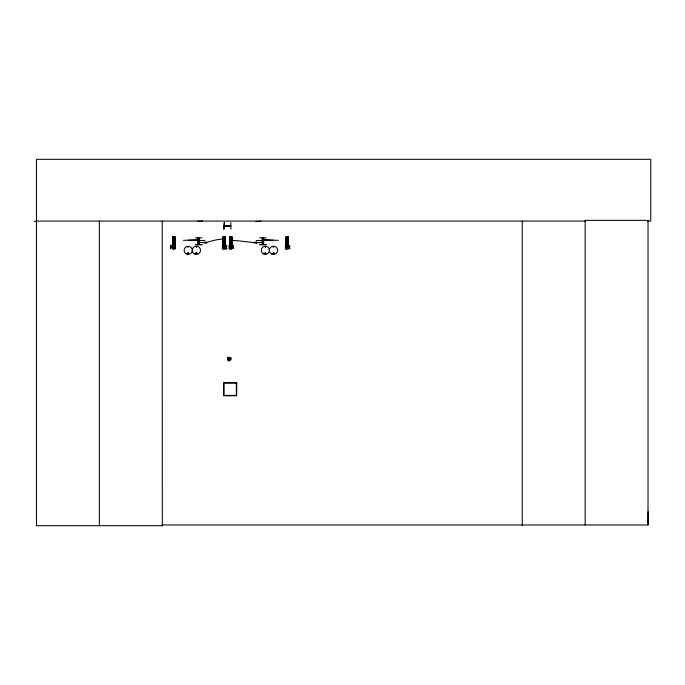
<?xml version="1.0" encoding="UTF-8"?>
<svg xmlns="http://www.w3.org/2000/svg" width="685" height="685" viewBox="0 0 685 685"><rect width="100%" height="100%" fill="white"/><g stroke="black" fill="none" stroke-linecap="round" stroke-linejoin="round"><path stroke-width="1.03" d="M647.548 221.075L650.75 221.075L650.75 159.314L36.459 159.314L36.459 525.686L162.311 525.686L162.225 524.967L648.019 524.967L648.113 511.721M187.853 246.908C188.855 245.727 188.272 248.253 187.93 246.746M187.579 253.364C189.223 251.249 188.555 255.659 187.639 253.21M188.589 253.467C187.716 251.772 187.801 254.991 188.64 253.253M196.047 246.814L196.706 247.088L196.115 246.746M196.775 253.467C196.158 251.763 195.687 254.854 196.835 253.364M264.872 253.364C266.465 252.046 264.821 255.034 265.121 253.03M265.66 247.002L264.967 246.814L265.6 247.071M265.883 253.518C264.393 251.104 265.061 255.813 265.866 253.048M273.144 246.908L273.846 246.814L273.187 246.994M273.109 253.364C274.668 252.106 272.947 254.983 273.306 253.03M274.086 253.364C271.859 255.205 274.231 251.01 273.794 253.878M229.03 360.104L229.192 359.145L228.079 358.76L228.336 358.212L229.98 358.067L230.374 359.163L229.629 360.053L228.482 359.856L228.079 358.76M229.192 359.145L229.432 357.818M195.841 253.048C196.312 255.531 197.64 251.9 195.978 252.945M198.984 240.795L198.436 240.837L198.53 241.522M262.578 240.932L263.305 240.932M229.261 358.777L228.131 359.36M228.482 359.856L229.107 359.103M229.347 358.82L229.98 358.067M287.734 247.088L289.712 245.307L289.712 248.766L289.267 247.576L286.107 247.568M224.885 248.287C226.273 247.859 227.103 244.759 224.988 245.941M229.406 358.897L230.323 358.563M231.641 245.376C234.416 244.588 232.754 246.805 233.628 247.893A1.079 1.079 0 0 1 233.345 248.45L231.547 248.552M224.963 245.444C227.394 244.297 227.214 247.764 225.322 248.372L227.018 248.766L222.36 248.766L222.36 245.307C224.663 244.28 225.356 247.987 222.822 247.482L222.822 248.766M198.984 241.522L198.393 241.385M230.691 226.084L224.115 226.452L226.898 226.093M174.033 248.381L174.076 248.133M173.254 245.795L174.324 245.307L174.324 248.424L174.94 248.424M34.25 221.332L36.459 221.323M36.459 221.075L585.144 221.075M200.148 221.443L197.828 221.075M256.044 221.443L258.399 221.443M230.828 222.634L230.922 229.175M224.346 225.793L230.828 225.793M225.433 248.766L225.451 236.942L224.68 236.942L224.689 248.766M231.316 236.942L232.087 236.942L232.035 248.766L229.055 248.698L229.055 245.239C231.35 244.202 232.044 247.919 229.509 247.405M172.646 236.95L174.992 236.95L174.94 248.775M229.569 236.95L229.612 248.775L229.561 236.95L231.915 236.95L231.915 248.766M195.49 237.798L202.032 237.883M259.666 237.798L266.217 237.892M172.808 238.149L174.992 238.149M223.096 238.149L225.279 238.149M229.732 238.149L231.915 238.149M286.107 238.149L288.291 238.149M172.808 238.954L174.992 238.954M223.096 238.954L225.279 238.954M229.732 238.954L231.915 238.954M286.107 238.954L288.291 238.954M198.958 240.024L188.229 240.247M172.808 240.152L174.992 240.152M223.096 240.152L225.279 240.152M231.915 240.152L229.732 240.152A63.183 8.143 9 0 1 255.111 242.833M286.107 240.152L288.291 240.152M183.486 240.324L198.958 239.956M278.23 240.324L262.757 239.956L273.486 240.255M192.065 240.461L204.883 240.461M256.25 240.469L269.068 240.469M198.393 240.795L199.104 240.863M262.578 240.795L263.305 240.795M198.393 241.069L199.121 241.069M262.578 241.069L263.305 241.069M172.808 241.223L174.992 241.223M223.087 241.223L225.271 241.223M229.732 241.223L231.915 241.223M286.099 241.223L288.282 241.223M198.393 241.248L199.121 241.248M262.578 241.257L263.305 241.257M198.393 241.522L199.121 241.522M262.578 241.522L263.305 241.522M172.808 242.421L174.992 242.421M205.149 242.43L199.686 242.43L205.149 242.798M223.087 242.421L225.271 242.421M229.732 242.421L231.915 242.421M256.567 242.43L262.021 242.43L256.567 242.798M286.099 242.421L288.282 242.421M198.068 242.524L199.686 242.524M262.021 242.524L263.639 242.524M198.068 242.704L199.686 242.704M262.021 242.704L263.639 242.704M195.49 244.528L202.032 244.528M259.666 244.528L266.217 244.528M195.49 244.768L202.032 244.793M259.666 244.768L266.217 244.802M229.509 245.632L230.759 246.292L229.509 247.011M231.641 245.872L232.934 245.675L232.258 247.011L233.183 247.636L232.746 248.321L231.581 248.064M173.254 246.103L173.879 246.103L173.879 248.424L173.254 248.424M172.808 247.568L174.992 247.568M223.096 247.568L225.279 247.568M229.732 247.568L231.915 247.568M172.449 247.91L175.36 247.91M222.728 247.91L225.639 247.91M229.364 247.91L232.275 247.91M285.739 247.91L288.65 247.91M172.449 247.996L175.36 247.996M222.728 247.996L225.639 247.996M229.364 247.996L232.275 247.996M285.739 247.996L288.65 247.996M175.163 248.766L172.646 248.775L172.697 236.95M196.492 252.988L196.013 253.467M229.415 358.991L230.374 359.163M263.168 240.795L263.22 241.437L262.578 241.385M228.336 358.212L229.09 358.846M229.372 359.086L230.117 359.711M228.833 357.87L229.167 358.786M229.295 359.137L229.629 360.053M648.019 524.967L648.019 220.364L585.144 220.364L585.144 524.967M522.261 221.075L522.261 525.686M288.291 248.766L288.308 236.942L285.936 236.95L285.936 248.775M288.12 236.942L288.12 248.766M287.983 236.942L288.025 248.766M287.888 236.942L287.863 248.766M287.691 248.766L287.7 236.942L288.462 236.942L288.453 248.766L285.371 248.766L285.371 245.307C287.666 244.28 288.368 247.987 285.833 247.482L285.833 248.766M286.707 236.95L286.647 248.775M286.51 236.95L286.527 248.775M286.373 236.95L286.416 248.775M286.364 236.95L286.227 248.775M286.107 236.95L286.125 248.775M263.639 237.892L263.665 244.434M263.4 244.434L263.4 237.892L263.305 244.434M262.578 237.892L262.535 244.434M262.483 237.892L262.483 244.434M262.218 237.892L262.244 244.434M260.899 221.075L258.861 221.443M256.567 241.796L256.567 243.432M255.111 241.796L255.111 243.432M231.795 236.942L231.744 248.766M231.607 236.942L231.65 248.766M231.513 236.942L231.487 248.766M231.376 236.942L231.316 248.766M230.323 236.95L230.331 248.775M230.16 236.95L230.28 248.775M230.134 248.775L229.997 236.95L229.903 248.775M229.732 236.95L229.715 248.775M229.107 226.093L227.42 226.093M225.391 236.942L225.296 248.766L225.271 236.942L222.925 236.95L222.933 248.775M225.023 236.942L225.108 248.766M224.885 248.766L224.868 236.942L224.731 248.766M223.695 236.95L223.635 248.775L223.498 236.95M223.353 236.95L223.404 248.775M223.216 236.95L223.259 248.775M223.096 236.95L223.113 248.775M206.605 241.796L206.605 243.432M205.149 241.796L205.149 243.432M202.477 221.075L200.791 221.075M199.455 237.883L199.489 244.434M199.215 237.883L199.215 244.434M199.121 237.883L199.121 244.434M198.393 244.434L198.35 237.883L198.307 244.434M198.034 237.883L198.034 244.434M175.112 248.766L175.163 236.942L174.401 236.942L174.452 248.766M174.821 236.942L174.829 248.766L174.692 236.942M174.589 236.942L174.547 248.766M173.408 236.95L173.356 248.775M173.236 236.95L173.254 248.775M173.065 236.95L173.117 248.775M172.988 236.95L172.971 248.775M172.834 236.95L172.808 248.775M162.217 221.075L162.311 525.686M99.342 221.075L99.342 525.686M206.605 242.618A69.707 61.427 75.7 0 1 225.442 238.988M172.637 246.36L172.14 247.285L170.916 247.49L170.916 248.775L170.454 248.775L170.454 245.324L172.046 245.435L172.637 246.36M173.433 241.694C174.024 243.543 174.872 240.384 173.433 241.694M223.712 241.694C224.312 243.543 225.159 240.384 223.712 241.694M230.348 241.694C230.948 243.543 231.795 240.384 230.348 241.694M286.724 241.694C287.323 243.543 288.171 240.384 286.724 241.694M172.158 246.377L170.916 247.097L170.916 245.718L172.158 246.377M224.064 246.36L222.822 247.088L222.822 245.701L224.064 246.36M287.075 246.36L285.833 247.088L285.833 245.701L287.075 246.36M289.267 245.855L288.094 247.208L289.267 247.208L289.267 245.855M227.831 357.459C225.964 365.884 236.411 356.234 227.831 357.459M224.278 222.634L223.918 229.175L224.278 222.634M236.71 382.684L223.61 382.684L223.61 395.776L236.71 395.776L236.71 382.684M236.342 383.043L223.978 383.043L223.978 395.408L236.342 395.408L236.342 383.043M263.28 253.835A4.076 4.076 0 0 0 269.393 250.308A4.076 4.076 0 0 0 263.28 246.78A4.076 4.076 0 0 0 263.28 253.835M271.431 253.895A4.144 4.144 0 0 0 277.639 250.308A4.144 4.144 0 0 0 271.431 246.72A4.144 4.144 0 0 0 271.431 253.895M194.326 253.895A4.144 4.144 0 0 0 200.534 250.308A4.144 4.144 0 0 0 194.326 246.72A4.144 4.144 0 0 0 194.326 253.895M186.166 253.852A4.093 4.093 0 0 0 192.297 250.308A4.093 4.093 0 0 0 186.166 246.763A4.093 4.093 0 0 0 186.166 253.852"/></g></svg>
